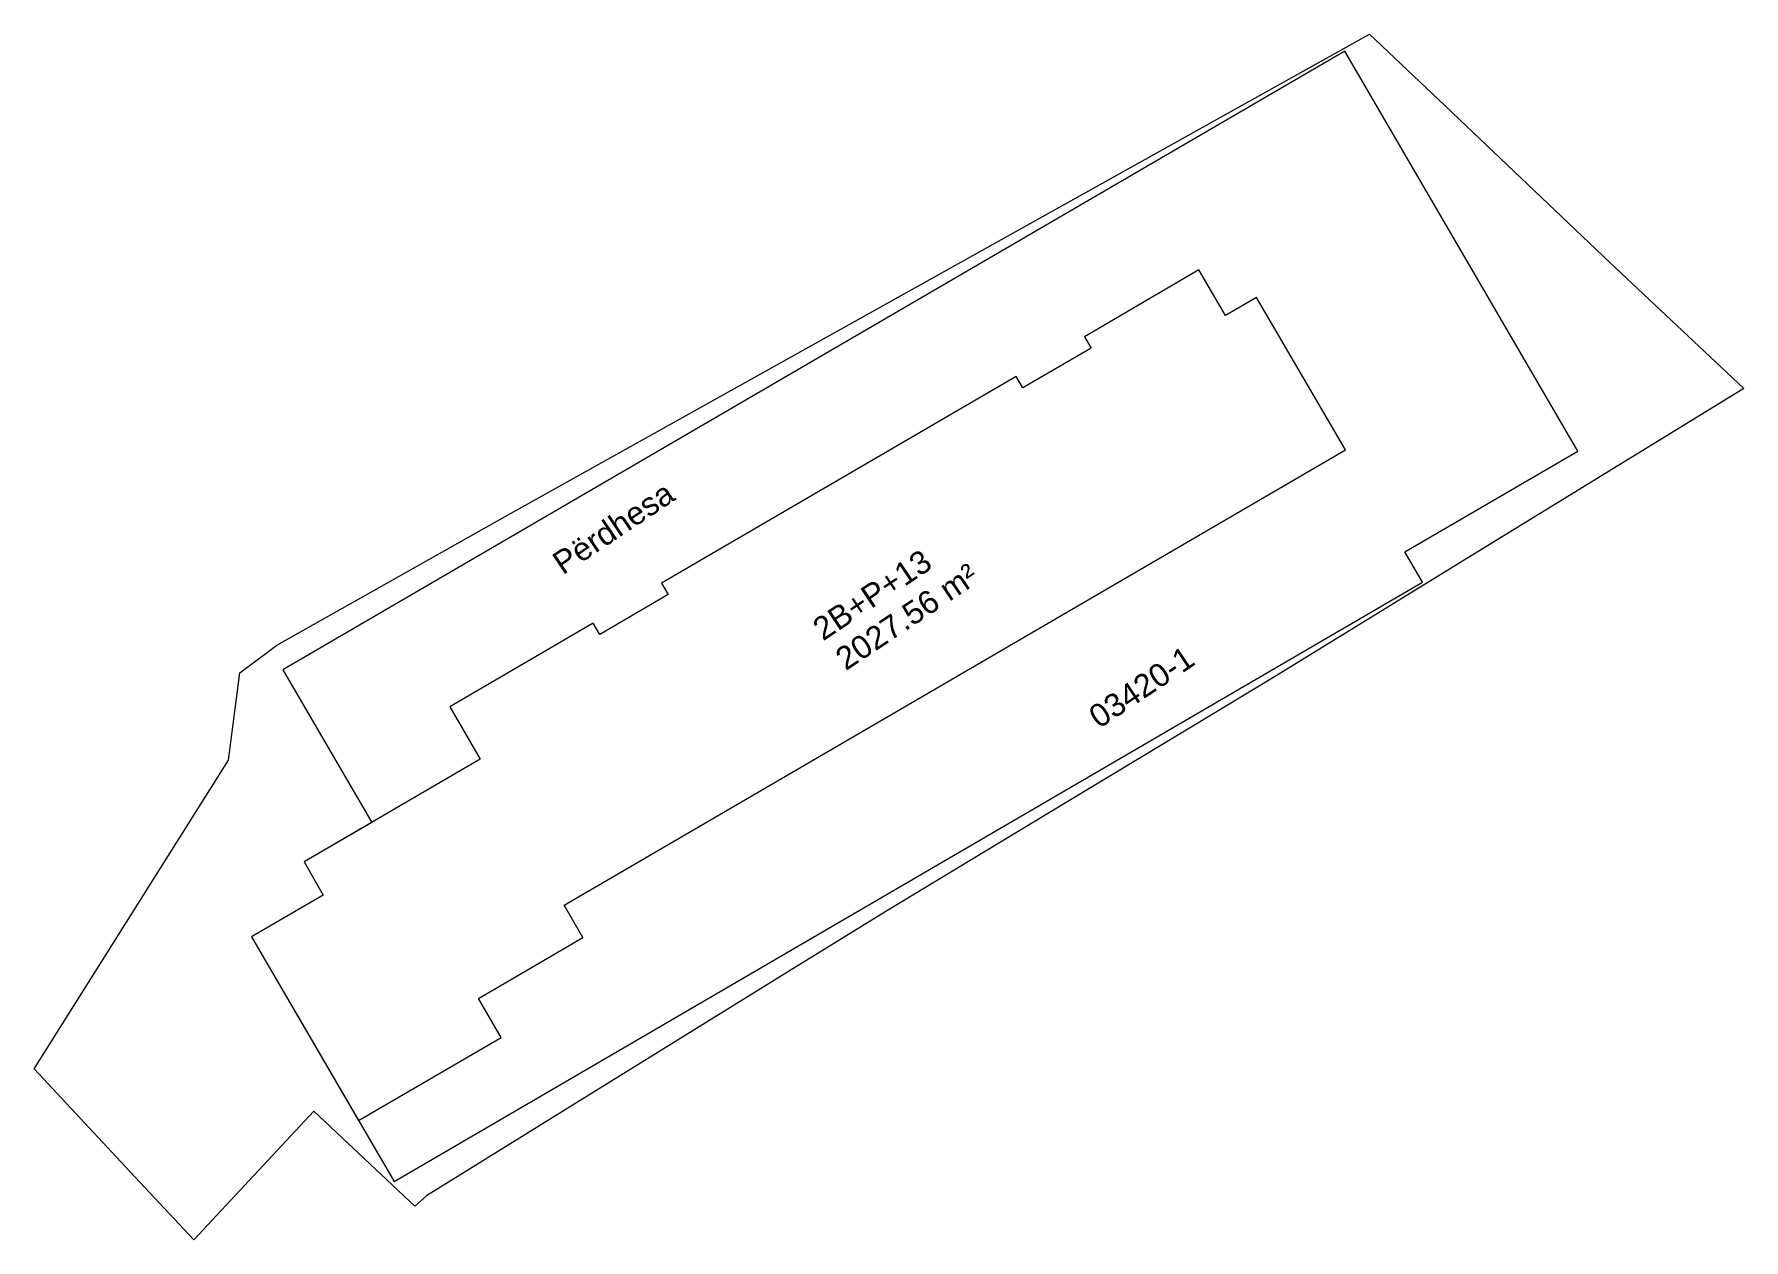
# Model space of a CAD drawing. Header units: metres. Extents: x 7511149 to 7511298, y 4693089 to 4693195.
import ezdxf

# ---------------------------------------------------------------- set-up
doc = ezdxf.new("R2010")
doc.units = ezdxf.units.M
for name, color, linetype, lineweight in [('etazha', 7, 'Continuous', 0), ('kati 0 projekt', 1, 'Continuous', 0), ('Parc-Baz', 7, 'Continuous', 0), ('projekti b2', 5, 'Continuous', 0)]:
    doc.layers.add(name, color=color, linetype=linetype, lineweight=lineweight)
doc.styles.get("Standard").update_dxf_attribs({"font": 'arial.ttf'})

msp = doc.modelspace()

# ---------------------------------------------------------------- linework, layer by layer
at = {"layer": 'kati 0 projekt'}
msp.add_lwpolyline([(7511174.33, 4693119.5), (7511168.07, 4693115.84), (7511177.41, 4693099.82), (7511189.85, 4693107.07), (7511187.86, 4693110.48), (7511196.98, 4693115.79), (7511195.34, 4693118.6), (7511263.51, 4693158.33), (7511255.75, 4693171.64), (7511253.03, 4693170.05), (7511250.71, 4693174.03), (7511240.74, 4693168.21), (7511241.31, 4693167.22), (7511235.35, 4693163.74), (7511234.77, 4693164.74), (7511203.84, 4693146.71), (7511204.42, 4693145.71), (7511198.46, 4693142.24), (7511197.88, 4693143.23), (7511185.36, 4693135.93), (7511188.02, 4693131.35), (7511172.65, 4693122.39)], close=True, dxfattribs=at)
at = {"layer": 'Parc-Baz', "flags": 128}
msp.add_lwpolyline([(7511182.3, 4693092.34), (7511173.49, 4693100.65), (7511163.04, 4693089.42), (7511157.49, 4693095.35), (7511149.11, 4693104.34), (7511166.05, 4693131.25), (7511167.05, 4693138.87), (7511170.27, 4693141.29), (7511190.39, 4693152.64), (7511265.6, 4693194.6), (7511272.72, 4693187.84), (7511272.83, 4693187.74), (7511286.57, 4693174.69), (7511298.25, 4693163.7), (7511275, 4693149.4), (7511262.76, 4693141.87), (7511257.31, 4693138.52), (7511250.18, 4693134.23), (7511240.83, 4693128.59), (7511237.88, 4693126.81), (7511230.89, 4693122.6), (7511223.39, 4693118.07), (7511214.92, 4693112.83), (7511196.89, 4693101.66), (7511183.32, 4693093.26), (7511182.3, 4693092.34)], dxfattribs=at)
at = {"layer": 'projekti b2'}
msp.add_lwpolyline([(7511283.77, 4693158.22), (7511263.43, 4693193.13), (7511170.81, 4693139.14), (7511178.56, 4693125.84), (7511172.65, 4693122.39), (7511174.33, 4693119.5), (7511168.07, 4693115.84), (7511180.51, 4693094.5), (7511270.23, 4693146.8), (7511268.69, 4693149.43), (7511283.77, 4693158.22)], close=True, dxfattribs=at)

# ---------------------------------------------------------------- texts
at = {"layer": 'etazha'}
msp.add_text('2B+P+13', height=2, rotation=33.7936, dxfattribs=at).set_placement((7511217.92, 4693141.62))
at = {"layer": 'kati 0 projekt', "color": 0}
for s, rotation, p in [('Përdhesa', 33.7935, (7511195.22, 4693147.38)), ('2027.56 m²', 33.7936, (7511219.9, 4693139.02))]:
    msp.add_text(s, height=2, rotation=rotation, dxfattribs=at).set_placement(p)
at = {"layer": 'Parc-Baz'}
msp.add_text('03420-1', height=2, rotation=33.7936, dxfattribs=at).set_placement((7511242, 4693133.97))

doc.saveas('drawing.dxf')
